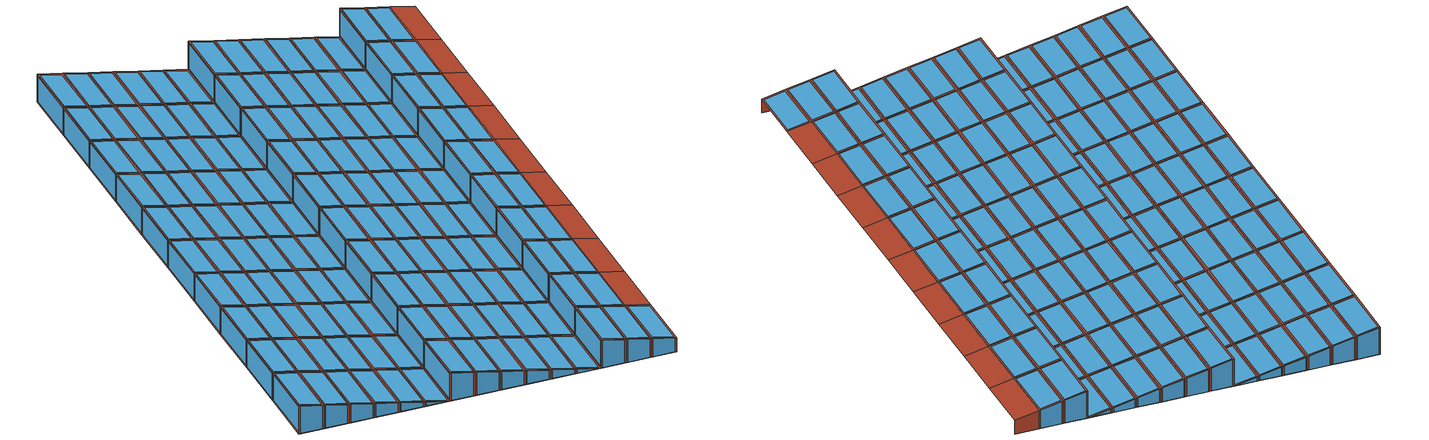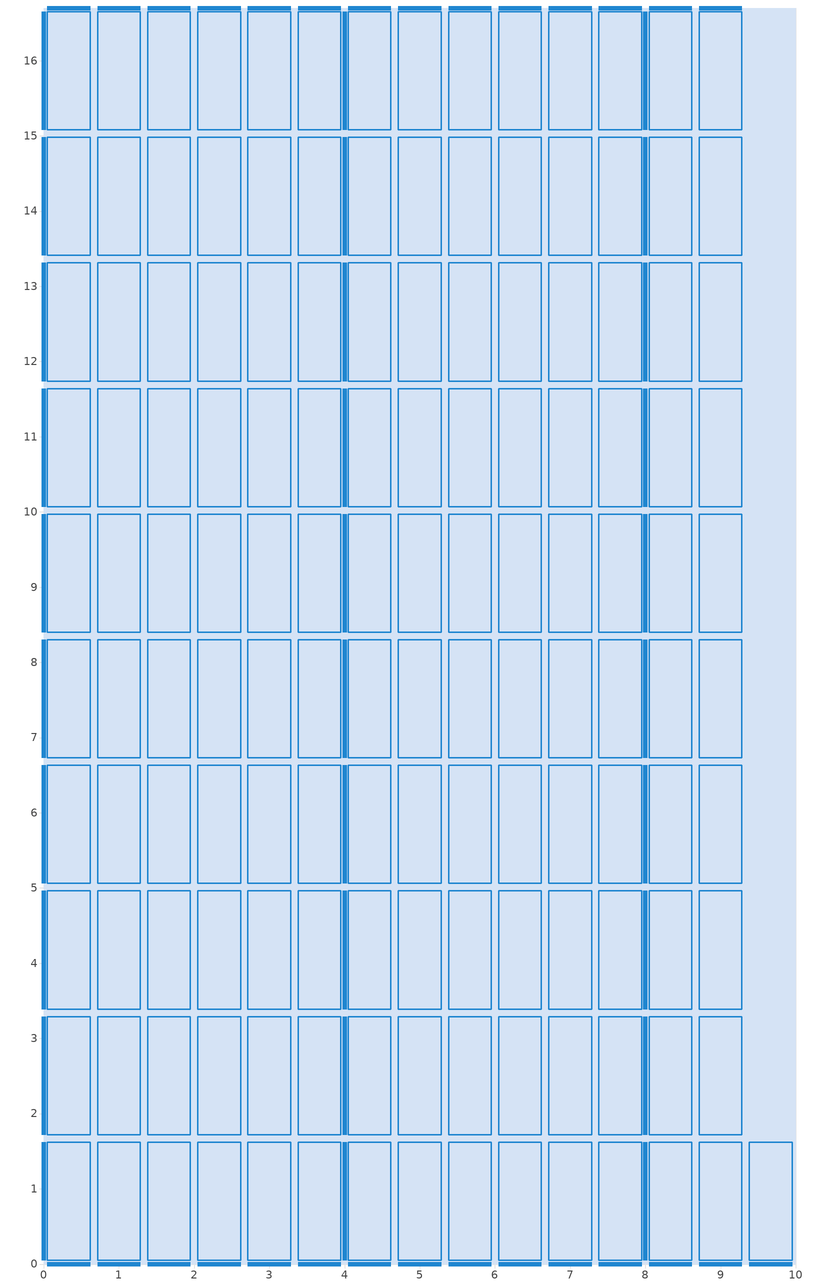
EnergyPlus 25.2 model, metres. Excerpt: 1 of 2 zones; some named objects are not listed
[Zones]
Greenhouse Zone Roof
 window (Window Construction Roof): 0,1.62 0,0.05 / 0,3.29 0,1.72 / 0,4.96 0,3.39 / 0,6.63 0,5.06 / 0,8.3 0,6.73 / 0,9.97 0,8.4 / 0,11.64 0,10.07 / 0,13.31 0,11.74 / 0,14.98 0,13.41 / 0,16.65 0,15.08 / 4,1.62 4,0.05 / 4,3.29 4,1.72 / 4,4.96 4,3.39 / 4,6.63 4,5.06 / 4,8.3 4,6.73 / 4,9.97 4,8.4 / 4,11.64 4,10.07 / 4,13.31 4,11.74 / 4,14.98 4,13.41 / 4,16.65 4,15.08 / 8,1.62 8,0.05 / 8,3.29 8,1.72 / 8,4.96 8,3.39 / 8,6.63 8,5.06 / 8,8.3 8,6.73 / 8,9.97 8,8.4 / 8,11.64 8,10.07 / 8,13.31 8,11.74 / 8,14.98 8,13.41 / 8,16.65 8,15.08 z6.55:7.26; 0.05,0,6.51 0.62,0,6.51 0.62,0,7.18 0.05,0,7.29; 0.05,16.7,7.29 0.62,16.7,7.18 0.62,16.7,6.51 0.05,16.7,6.51; 0.72,0,6.51 1.28,0,6.51 1.28,0,7.04 0.72,0,7.16; 0.72,16.7,7.16 1.28,16.7,7.04 1.28,16.7,6.51 0.72,16.7,6.51; 1.38,0,6.51 1.95,0,6.51 1.95,0,6.91 1.38,0,7.02; 1.38,16.7,7.02 1.95,16.7,6.91 1.95,16.7,6.51 1.38,16.7,6.51; 2.05,0,6.51 2.62,0,6.51 2.62,0,6.77 2.05,0,6.89; 2.05,16.7,6.89 2.62,16.7,6.77 2.62,16.7,6.51 2.05,16.7,6.51; 2.72,0,6.51 3.28,0,6.51 3.28,0,6.64 2.72,0,6.75; 2.72,16.7,6.75 3.28,16.7,6.64 3.28,16.7,6.51 2.72,16.7,6.51; 3.38,0,6.51 3.95,0,6.51 3.95,0,6.5 3.38,0,6.62; 3.38,16.7,6.62 3.95,16.7,6.5 3.95,16.7,6.51 3.38,16.7,6.51; 4.05,0,6.51 4.62,0,6.51 4.62,0,7.18 4.05,0,7.29; 4.05,16.7,7.29 4.62,16.7,7.18 4.62,16.7,6.51 4.05,16.7,6.51; 4.72,0,6.51 5.28,0,6.51 5.28,0,7.04 4.72,0,7.16; 4.72,16.7,7.16 5.28,16.7,7.04 5.28,16.7,6.51 4.72,16.7,6.51; 5.38,0,6.51 5.95,0,6.51 5.95,0,6.91 5.38,0,7.02; 5.38,16.7,7.02 5.95,16.7,6.91 5.95,16.7,6.51 5.38,16.7,6.51; 6.05,0,6.51 6.62,0,6.51 6.62,0,6.77 6.05,0,6.89; 6.05,16.7,6.89 6.62,16.7,6.77 6.62,16.7,6.51 6.05,16.7,6.51; 6.72,0,6.51 7.28,0,6.51 7.28,0,6.64 6.72,0,6.75; 6.72,16.7,6.75 7.28,16.7,6.64 7.28,16.7,6.51 6.72,16.7,6.51; 7.38,0,6.51 7.95,0,6.51 7.95,0,6.5 7.38,0,6.62; 7.38,16.7,6.62 7.95,16.7,6.5 7.95,16.7,6.51 7.38,16.7,6.51; 8.05,0,6.51 8.62,0,6.51 8.62,0,7.18 8.05,0,7.29; 8.05,16.7,7.29 8.62,16.7,7.18 8.62,16.7,6.51 8.05,16.7,6.51; 8.72,0,6.51 9.28,0,6.51 9.28,0,7.04 8.72,0,7.16; 8.72,16.7,7.16 9.28,16.7,7.04 9.28,16.7,6.51 8.72,16.7,6.51; 9.38,0,6.51 9.95,0,6.51 9.95,0,6.91 9.38,0,7.02
 roof outside (Wall Construction): 0,16.7 0,15.03 / 0,15.03 0,13.36 / 0,13.36 0,11.69 / 0,11.69 0,10.02 / 0,10.02 0,8.35 / 0,8.35 0,6.68 / 0,6.68 0,5.01 / 0,5.01 0,3.34 / 0,3.34 0,1.67 / 0,1.67 0,0 / 4,16.7 4,15.03 / 4,15.03 4,13.36 / 4,13.36 4,11.69 / 4,11.69 4,10.02 / 4,10.02 4,8.35 / 4,8.35 4,6.68 / 4,6.68 4,5.01 / 4,5.01 4,3.34 / 4,3.34 4,1.67 / 4,1.67 4,0 / 8,16.7 8,15.03 / 8,15.03 8,13.36 / 8,13.36 8,11.69 / 8,11.69 8,10.02 / 8,10.02 8,8.35 / 8,8.35 8,6.68 / 8,6.68 8,5.01 / 8,5.01 8,3.34 / 8,3.34 8,1.67 / 8,1.67 8,0 z6.5:7.31; 0,0,6.5 0.67,0,6.5 0.67,0,7.17 0,0,7.31; 0,0,7.31 0.67,0,7.17 0.67,1.67,7.17 0,1.67,7.31; 0,1.67,7.31 0.67,1.67,7.17 0.67,3.34,7.17 0,3.34,7.31; 0,3.34,7.31 0.67,3.34,7.17 0.67,5.01,7.17 0,5.01,7.31; 0,5.01,7.31 0.67,5.01,7.17 0.67,6.68,7.17 0,6.68,7.31; 0,6.68,7.31 0.67,6.68,7.17 0.67,8.35,7.17 0,8.35,7.31; 0,8.35,7.31 0.67,8.35,7.17 0.67,10.02,7.17 0,10.02,7.31; 0,10.02,7.31 0.67,10.02,7.17 0.67,11.69,7.17 0,11.69,7.31; 0,11.69,7.31 0.67,11.69,7.17 0.67,13.36,7.17 0,13.36,7.31; 0,13.36,7.31 0.67,13.36,7.17 0.67,15.03,7.17 0,15.03,7.31; 0,15.03,7.31 0.67,15.03,7.17 0.67,16.7,7.17 0,16.7,7.31; 0,16.7,7.31 0.67,16.7,7.17 0.67,16.7,6.5 0,16.7,6.5; 0.67,0,6.5 1.33,0,6.5 1.33,0,7.04 0.67,0,7.17; 0.67,0,7.17 1.33,0,7.04 1.33,1.67,7.04 0.67,1.67,7.17; 0.67,1.67,7.17 1.33,1.67,7.04 1.33,3.34,7.04 0.67,3.34,7.17; 0.67,3.34,7.17 1.33,3.34,7.04 1.33,5.01,7.04 0.67,5.01,7.17; 0.67,5.01,7.17 1.33,5.01,7.04 1.33,6.68,7.04 0.67,6.68,7.17; 0.67,6.68,7.17 1.33,6.68,7.04 1.33,8.35,7.04 0.67,8.35,7.17; 0.67,8.35,7.17 1.33,8.35,7.04 1.33,10.02,7.04 0.67,10.02,7.17; 0.67,10.02,7.17 1.33,10.02,7.04 1.33,11.69,7.04 0.67,11.69,7.17; 0.67,11.69,7.17 1.33,11.69,7.04 1.33,13.36,7.04 0.67,13.36,7.17; 0.67,13.36,7.17 1.33,13.36,7.04 1.33,15.03,7.04 0.67,15.03,7.17; 0.67,15.03,7.17 1.33,15.03,7.04 1.33,16.7,7.04 0.67,16.7,7.17; 0.67,16.7,7.17 1.33,16.7,7.04 1.33,16.7,6.5 0.67,16.7,6.5; 1.33,0,6.5 2,0,6.5 2,0,6.9 1.33,0,7.04; 1.33,0,7.04 2,0,6.9 2,1.67,6.9 1.33,1.67,7.04; 1.33,1.67,7.04 2,1.67,6.9 2,3.34,6.9 1.33,3.34,7.04; 1.33,3.34,7.04 2,3.34,6.9 2,5.01,6.9 1.33,5.01,7.04; 1.33,5.01,7.04 2,5.01,6.9 2,6.68,6.9 1.33,6.68,7.04; 1.33,6.68,7.04 2,6.68,6.9 2,8.35,6.9 1.33,8.35,7.04; 1.33,8.35,7.04 2,8.35,6.9 2,10.02,6.9 1.33,10.02,7.04; 1.33,10.02,7.04 2,10.02,6.9 2,11.69,6.9 1.33,11.69,7.04; 1.33,11.69,7.04 2,11.69,6.9 2,13.36,6.9 1.33,13.36,7.04; 1.33,13.36,7.04 2,13.36,6.9 2,15.03,6.9 1.33,15.03,7.04; 1.33,15.03,7.04 2,15.03,6.9 2,16.7,6.9 1.33,16.7,7.04; 1.33,16.7,7.04 2,16.7,6.9 2,16.7,6.5 1.33,16.7,6.5; 2,0,6.5 2.67,0,6.5 2.67,0,6.77 2,0,6.9; 2,0,6.9 2.67,0,6.77 2.67,1.67,6.77 2,1.67,6.9; 2,1.67,6.9 2.67,1.67,6.77 2.67,3.34,6.77 2,3.34,6.9; 2,3.34,6.9 2.67,3.34,6.77 2.67,5.01,6.77 2,5.01,6.9; 2,5.01,6.9 2.67,5.01,6.77 2.67,6.68,6.77 2,6.68,6.9; 2,6.68,6.9 2.67,6.68,6.77 2.67,8.35,6.77 2,8.35,6.9; 2,8.35,6.9 2.67,8.35,6.77 2.67,10.02,6.77 2,10.02,6.9; 2,10.02,6.9 2.67,10.02,6.77 2.67,11.69,6.77 2,11.69,6.9; 2,11.69,6.9 2.67,11.69,6.77 2.67,13.36,6.77 2,13.36,6.9; 2,13.36,6.9 2.67,13.36,6.77 2.67,15.03,6.77 2,15.03,6.9; 2,15.03,6.9 2.67,15.03,6.77 2.67,16.7,6.77 2,16.7,6.9; 2,16.7,6.9 2.67,16.7,6.77 2.67,16.7,6.5 2,16.7,6.5; 2.67,0,6.5 3.33,0,6.5 3.33,0,6.63 2.67,0,6.77; 2.67,0,6.77 3.33,0,6.63 3.33,1.67,6.63 2.67,1.67,6.77; 2.67,1.67,6.77 3.33,1.67,6.63 3.33,3.34,6.63 2.67,3.34,6.77; 2.67,3.34,6.77 3.33,3.34,6.63 3.33,5.01,6.63 2.67,5.01,6.77; 2.67,5.01,6.77 3.33,5.01,6.63 3.33,6.68,6.63 2.67,6.68,6.77; 2.67,6.68,6.77 3.33,6.68,6.63 3.33,8.35,6.63 2.67,8.35,6.77; 2.67,8.35,6.77 3.33,8.35,6.63 3.33,10.02,6.63 2.67,10.02,6.77; 2.67,10.02,6.77 3.33,10.02,6.63 3.33,11.69,6.63 2.67,11.69,6.77; 2.67,11.69,6.77 3.33,11.69,6.63 3.33,13.36,6.63 2.67,13.36,6.77; 2.67,13.36,6.77 3.33,13.36,6.63 3.33,15.03,6.63 2.67,15.03,6.77; 2.67,15.03,6.77 3.33,15.03,6.63 3.33,16.7,6.63 2.67,16.7,6.77; 2.67,16.7,6.77 3.33,16.7,6.63 3.33,16.7,6.5 2.67,16.7,6.5; 3.33,0,6.5 4,0,6.5 3.33,0,6.63; 3.33,0,6.63 4,0,6.5 4,1.67,6.5 3.33,1.67,6.63; 3.33,1.67,6.63 4,1.67,6.5 4,3.34,6.5 3.33,3.34,6.63; 3.33,3.34,6.63 4,3.34,6.5 4,5.01,6.5 3.33,5.01,6.63; 3.33,5.01,6.63 4,5.01,6.5 4,6.68,6.5 3.33,6.68,6.63; 3.33,6.68,6.63 4,6.68,6.5 4,8.35,6.5 3.33,8.35,6.63; 3.33,8.35,6.63 4,8.35,6.5 4,10.02,6.5 3.33,10.02,6.63; 3.33,10.02,6.63 4,10.02,6.5 4,11.69,6.5 3.33,11.69,6.63; 3.33,11.69,6.63 4,11.69,6.5 4,13.36,6.5 3.33,13.36,6.63; 3.33,13.36,6.63 4,13.36,6.5 4,15.03,6.5 3.33,15.03,6.63; 3.33,15.03,6.63 4,15.03,6.5 4,16.7,6.5 3.33,16.7,6.63; 3.33,16.7,6.63 4,16.7,6.5 3.33,16.7,6.5; 4,0,6.5 4.67,0,6.5 4.67,0,7.17 4,0,7.31; 4,0,7.31 4.67,0,7.17 4.67,1.67,7.17 4,1.67,7.31; 4,1.67,7.31 4.67,1.67,7.17 4.67,3.34,7.17 4,3.34,7.31; 4,3.34,7.31 4.67,3.34,7.17 4.67,5.01,7.17 4,5.01,7.31; 4,5.01,7.31 4.67,5.01,7.17 4.67,6.68,7.17 4,6.68,7.31; 4,6.68,7.31 4.67,6.68,7.17 4.67,8.35,7.17 4,8.35,7.31; 4,8.35,7.31 4.67,8.35,7.17 4.67,10.02,7.17 4,10.02,7.31; 4,10.02,7.31 4.67,10.02,7.17 4.67,11.69,7.17 4,11.69,7.31; 4,11.69,7.31 4.67,11.69,7.17 4.67,13.36,7.17 4,13.36,7.31; 4,13.36,7.31 4.67,13.36,7.17 4.67,15.03,7.17 4,15.03,7.31; 4,15.03,7.31 4.67,15.03,7.17 4.67,16.7,7.17 4,16.7,7.31; 4,16.7,7.31 4.67,16.7,7.17 4.67,16.7,6.5 4,16.7,6.5; 4.67,0,6.5 5.33,0,6.5 5.33,0,7.04 4.67,0,7.17; 4.67,0,7.17 5.33,0,7.04 5.33,1.67,7.04 4.67,1.67,7.17; 4.67,1.67,7.17 5.33,1.67,7.04 5.33,3.34,7.04 4.67,3.34,7.17; 4.67,3.34,7.17 5.33,3.34,7.04 5.33,5.01,7.04 4.67,5.01,7.17; 4.67,5.01,7.17 5.33,5.01,7.04 5.33,6.68,7.04 4.67,6.68,7.17; 4.67,6.68,7.17 5.33,6.68,7.04 5.33,8.35,7.04 4.67,8.35,7.17; 4.67,8.35,7.17 5.33,8.35,7.04 5.33,10.02,7.04 4.67,10.02,7.17; 4.67,10.02,7.17 5.33,10.02,7.04 5.33,11.69,7.04 4.67,11.69,7.17; 4.67,11.69,7.17 5.33,11.69,7.04 5.33,13.36,7.04 4.67,13.36,7.17; 4.67,13.36,7.17 5.33,13.36,7.04 5.33,15.03,7.04 4.67,15.03,7.17; 4.67,15.03,7.17 5.33,15.03,7.04 5.33,16.7,7.04 4.67,16.7,7.17; 4.67,16.7,7.17 5.33,16.7,7.04 5.33,16.7,6.5 4.67,16.7,6.5; 5.33,0,6.5 6,0,6.5 6,0,6.9 5.33,0,7.04; 5.33,0,7.04 6,0,6.9 6,1.67,6.9 5.33,1.67,7.04; 5.33,1.67,7.04 6,1.67,6.9 6,3.34,6.9 5.33,3.34,7.04; 5.33,3.34,7.04 6,3.34,6.9 6,5.01,6.9 5.33,5.01,7.04; 5.33,5.01,7.04 6,5.01,6.9 6,6.68,6.9 5.33,6.68,7.04; 5.33,6.68,7.04 6,6.68,6.9 6,8.35,6.9 5.33,8.35,7.04; 5.33,8.35,7.04 6,8.35,6.9 6,10.02,6.9 5.33,10.02,7.04; 5.33,10.02,7.04 6,10.02,6.9 6,11.69,6.9 5.33,11.69,7.04; 5.33,11.69,7.04 6,11.69,6.9 6,13.36,6.9 5.33,13.36,7.04; 5.33,13.36,7.04 6,13.36,6.9 6,15.03,6.9 5.33,15.03,7.04; 5.33,15.03,7.04 6,15.03,6.9 6,16.7,6.9 5.33,16.7,7.04; 5.33,16.7,7.04 6,16.7,6.9 6,16.7,6.5 5.33,16.7,6.5; 6,0,6.5 6.67,0,6.5 6.67,0,6.77 6,0,6.9; 6,0,6.9 6.67,0,6.77 6.67,1.67,6.77 6,1.67,6.9; 6,1.67,6.9 6.67,1.67,6.77 6.67,3.34,6.77 6,3.34,6.9; 6,3.34,6.9 6.67,3.34,6.77 6.67,5.01,6.77 6,5.01,6.9; 6,5.01,6.9 6.67,5.01,6.77 6.67,6.68,6.77 6,6.68,6.9; 6,6.68,6.9 6.67,6.68,6.77 6.67,8.35,6.77 6,8.35,6.9; 6,8.35,6.9 6.67,8.35,6.77 6.67,10.02,6.77 6,10.02,6.9; 6,10.02,6.9 6.67,10.02,6.77 6.67,11.69,6.77 6,11.69,6.9; 6,11.69,6.9 6.67,11.69,6.77 6.67,13.36,6.77 6,13.36,6.9; 6,13.36,6.9 6.67,13.36,6.77 6.67,15.03,6.77 6,15.03,6.9; 6,15.03,6.9 6.67,15.03,6.77 6.67,16.7,6.77 6,16.7,6.9; 6,16.7,6.9 6.67,16.7,6.77 6.67,16.7,6.5 6,16.7,6.5; 6.67,0,6.5 7.33,0,6.5 7.33,0,6.63 6.67,0,6.77; 6.67,0,6.77 7.33,0,6.63 7.33,1.67,6.63 6.67,1.67,6.77; 6.67,1.67,6.77 7.33,1.67,6.63 7.33,3.34,6.63 6.67,3.34,6.77; 6.67,3.34,6.77 7.33,3.34,6.63 7.33,5.01,6.63 6.67,5.01,6.77; 6.67,5.01,6.77 7.33,5.01,6.63 7.33,6.68,6.63 6.67,6.68,6.77; 6.67,6.68,6.77 7.33,6.68,6.63 7.33,8.35,6.63 6.67,8.35,6.77; 6.67,8.35,6.77 7.33,8.35,6.63 7.33,10.02,6.63 6.67,10.02,6.77; 6.67,10.02,6.77 7.33,10.02,6.63 7.33,11.69,6.63 6.67,11.69,6.77; 6.67,11.69,6.77 7.33,11.69,6.63 7.33,13.36,6.63 6.67,13.36,6.77; 6.67,13.36,6.77 7.33,13.36,6.63 7.33,15.03,6.63 6.67,15.03,6.77; 6.67,15.03,6.77 7.33,15.03,6.63 7.33,16.7,6.63 6.67,16.7,6.77; 6.67,16.7,6.77 7.33,16.7,6.63 7.33,16.7,6.5 6.67,16.7,6.5; 7.33,0,6.5 8,0,6.5 7.33,0,6.63; 7.33,0,6.63 8,0,6.5 8,1.67,6.5 7.33,1.67,6.63; 7.33,1.67,6.63 8,1.67,6.5 8,3.34,6.5 7.33,3.34,6.63; 7.33,3.34,6.63 8,3.34,6.5 8,5.01,6.5 7.33,5.01,6.63; 7.33,5.01,6.63 8,5.01,6.5 8,6.68,6.5 7.33,6.68,6.63; 7.33,6.68,6.63 8,6.68,6.5 8,8.35,6.5 7.33,8.35,6.63; 7.33,8.35,6.63 8,8.35,6.5 8,10.02,6.5 7.33,10.02,6.63; 7.33,10.02,6.63 8,10.02,6.5 8,11.69,6.5 7.33,11.69,6.63; 7.33,11.69,6.63 8,11.69,6.5 8,13.36,6.5 7.33,13.36,6.63; 7.33,13.36,6.63 8,13.36,6.5 8,15.03,6.5 7.33,15.03,6.63; 7.33,15.03,6.63 8,15.03,6.5 8,16.7,6.5 7.33,16.7,6.63; 7.33,16.7,6.63 8,16.7,6.5 7.33,16.7,6.5; 8,0,6.5 8.67,0,6.5 8.67,0,7.17 8,0,7.31; 8,0,7.31 8.67,0,7.17 8.67,1.67,7.17 8,1.67,7.31; 8,1.67,7.31 8.67,1.67,7.17 8.67,3.34,7.17 8,3.34,7.31; 8,3.34,7.31 8.67,3.34,7.17 8.67,5.01,7.17 8,5.01,7.31; 8,5.01,7.31 8.67,5.01,7.17 8.67,6.68,7.17 8,6.68,7.31; 8,6.68,7.31 8.67,6.68,7.17 8.67,8.35,7.17 8,8.35,7.31; 8,8.35,7.31 8.67,8.35,7.17 8.67,10.02,7.17 8,10.02,7.31; 8,10.02,7.31 8.67,10.02,7.17 8.67,11.69,7.17 8,11.69,7.31; 8,11.69,7.31 8.67,11.69,7.17 8.67,13.36,7.17 8,13.36,7.31; 8,13.36,7.31 8.67,13.36,7.17 8.67,15.03,7.17 8,15.03,7.31; 8,15.03,7.31 8.67,15.03,7.17 8.67,16.7,7.17 8,16.7,7.31; 8,16.7,7.31 8.67,16.7,7.17 8.67,16.7,6.5 8,16.7,6.5; 8.67,0,6.5 9.33,0,6.5 9.33,0,7.04 8.67,0,7.17; 8.67,0,7.17 9.33,0,7.04 9.33,1.67,7.04 8.67,1.67,7.17; 8.67,1.67,7.17 9.33,1.67,7.04 9.33,3.34,7.04 8.67,3.34,7.17; 8.67,3.34,7.17 9.33,3.34,7.04 9.33,5.01,7.04 8.67,5.01,7.17; 8.67,5.01,7.17 9.33,5.01,7.04 9.33,6.68,7.04 8.67,6.68,7.17; 8.67,6.68,7.17 9.33,6.68,7.04 9.33,8.35,7.04 8.67,8.35,7.17; 8.67,8.35,7.17 9.33,8.35,7.04 9.33,10.02,7.04 8.67,10.02,7.17; 8.67,10.02,7.17 9.33,10.02,7.04 9.33,11.69,7.04 8.67,11.69,7.17; 8.67,11.69,7.17 9.33,11.69,7.04 9.33,13.36,7.04 8.67,13.36,7.17; 8.67,13.36,7.17 9.33,13.36,7.04 9.33,15.03,7.04 8.67,15.03,7.17; 8.67,15.03,7.17 9.33,15.03,7.04 9.33,16.7,7.04 8.67,16.7,7.17; 8.67,16.7,7.17 9.33,16.7,7.04 9.33,16.7,6.5 8.67,16.7,6.5; 9.33,0,6.5 10,0,6.5 10,0,6.9 9.33,0,7.04; 9.33,0,7.04 10,0,6.9 10,1.67,6.9 9.33,1.67,7.04; 9.33,1.67,7.04 10,1.67,6.9 10,3.34,6.9 9.33,3.34,7.04; 9.33,3.34,7.04 10,3.34,6.9 10,5.01,6.9 9.33,5.01,7.04; 9.33,5.01,7.04 10,5.01,6.9 10,6.68,6.9 9.33,6.68,7.04; 9.33,6.68,7.04 10,6.68,6.9 10,8.35,6.9 9.33,8.35,7.04; 9.33,8.35,7.04 10,8.35,6.9 10,10.02,6.9 9.33,10.02,7.04; 9.33,10.02,7.04 10,10.02,6.9 10,11.69,6.9 9.33,11.69,7.04; 9.33,11.69,7.04 10,11.69,6.9 10,13.36,6.9 9.33,13.36,7.04; 9.33,13.36,7.04 10,13.36,6.9 10,15.03,6.9 9.33,15.03,7.04; 9.33,15.03,7.04 10,15.03,6.9 10,16.7,6.9 9.33,16.7,7.04; 9.33,16.7,7.04 10,16.7,6.9 10,16.7,6.5 9.33,16.7,6.5
 skylight (Window Construction Roof Left): 0.05,0.05,7.3 0.62,0.05,7.18 0.62,1.62,7.18 0.05,1.62,7.3; 0.05,1.72,7.3 0.62,1.72,7.18 0.62,3.29,7.18 0.05,3.29,7.3; 0.05,3.39,7.3 0.62,3.39,7.18 0.62,4.96,7.18 0.05,4.96,7.3; 0.05,5.06,7.3 0.62,5.06,7.18 0.62,6.63,7.18 0.05,6.63,7.3; 0.05,6.73,7.3 0.62,6.73,7.18 0.62,8.3,7.18 0.05,8.3,7.3; 0.05,8.4,7.3 0.62,8.4,7.18 0.62,9.97,7.18 0.05,9.97,7.3; 0.05,10.07,7.3 0.62,10.07,7.18 0.62,11.64,7.18 0.05,11.64,7.3; 0.05,11.74,7.3 0.62,11.74,7.18 0.62,13.31,7.18 0.05,13.31,7.3; 0.05,13.41,7.3 0.62,13.41,7.18 0.62,14.98,7.18 0.05,14.98,7.3; 0.05,15.08,7.3 0.62,15.08,7.18 0.62,16.65,7.18 0.05,16.65,7.3; 0.72,0.05,7.16 1.28,0.05,7.05 1.28,1.62,7.05 0.72,1.62,7.16; 0.72,1.72,7.16 1.28,1.72,7.05 1.28,3.29,7.05 0.72,3.29,7.16; 0.72,3.39,7.16 1.28,3.39,7.05 1.28,4.96,7.05 0.72,4.96,7.16; 0.72,5.06,7.16 1.28,5.06,7.05 1.28,6.63,7.05 0.72,6.63,7.16; 0.72,6.73,7.16 1.28,6.73,7.05 1.28,8.3,7.05 0.72,8.3,7.16; 0.72,8.4,7.16 1.28,8.4,7.05 1.28,9.97,7.05 0.72,9.97,7.16; 0.72,10.07,7.16 1.28,10.07,7.05 1.28,11.64,7.05 0.72,11.64,7.16; 0.72,11.74,7.16 1.28,11.74,7.05 1.28,13.31,7.05 0.72,13.31,7.16; 0.72,13.41,7.16 1.28,13.41,7.05 1.28,14.98,7.05 0.72,14.98,7.16; 0.72,15.08,7.16 1.28,15.08,7.05 1.28,16.65,7.05 0.72,16.65,7.16; 1.38,0.05,7.03 1.95,0.05,6.91 1.95,1.62,6.91 1.38,1.62,7.03; 1.38,1.72,7.03 1.95,1.72,6.91 1.95,3.29,6.91 1.38,3.29,7.03; 1.38,3.39,7.03 1.95,3.39,6.91 1.95,4.96,6.91 1.38,4.96,7.03; 1.38,5.06,7.03 1.95,5.06,6.91 1.95,6.63,6.91 1.38,6.63,7.03; 1.38,6.73,7.03 1.95,6.73,6.91 1.95,8.3,6.91 1.38,8.3,7.03; 1.38,8.4,7.03 1.95,8.4,6.91 1.95,9.97,6.91 1.38,9.97,7.03; 1.38,10.07,7.03 1.95,10.07,6.91 1.95,11.64,6.91 1.38,11.64,7.03; 1.38,11.74,7.03 1.95,11.74,6.91 1.95,13.31,6.91 1.38,13.31,7.03; 1.38,13.41,7.03 1.95,13.41,6.91 1.95,14.98,6.91 1.38,14.98,7.03; 1.38,15.08,7.03 1.95,15.08,6.91 1.95,16.65,6.91 1.38,16.65,7.03; 4.05,0.05,7.3 4.62,0.05,7.18 4.62,1.62,7.18 4.05,1.62,7.3; 4.05,1.72,7.3 4.62,1.72,7.18 4.62,3.29,7.18 4.05,3.29,7.3; 4.05,3.39,7.3 4.62,3.39,7.18 4.62,4.96,7.18 4.05,4.96,7.3; 4.05,5.06,7.3 4.62,5.06,7.18 4.62,6.63,7.18 4.05,6.63,7.3; 4.05,6.73,7.3 4.62,6.73,7.18 4.62,8.3,7.18 4.05,8.3,7.3; 4.05,8.4,7.3 4.62,8.4,7.18 4.62,9.97,7.18 4.05,9.97,7.3; 4.05,10.07,7.3 4.62,10.07,7.18 4.62,11.64,7.18 4.05,11.64,7.3; 4.05,11.74,7.3 4.62,11.74,7.18 4.62,13.31,7.18 4.05,13.31,7.3; 4.05,13.41,7.3 4.62,13.41,7.18 4.62,14.98,7.18 4.05,14.98,7.3; 4.05,15.08,7.3 4.62,15.08,7.18 4.62,16.65,7.18 4.05,16.65,7.3; 4.72,0.05,7.16 5.28,0.05,7.05 5.28,1.62,7.05 4.72,1.62,7.16; 4.72,1.72,7.16 5.28,1.72,7.05 5.28,3.29,7.05 4.72,3.29,7.16; 4.72,3.39,7.16 5.28,3.39,7.05 5.28,4.96,7.05 4.72,4.96,7.16; 4.72,5.06,7.16 5.28,5.06,7.05 5.28,6.63,7.05 4.72,6.63,7.16; 4.72,6.73,7.16 5.28,6.73,7.05 5.28,8.3,7.05 4.72,8.3,7.16; 4.72,8.4,7.16 5.28,8.4,7.05 5.28,9.97,7.05 4.72,9.97,7.16; 4.72,10.07,7.16 5.28,10.07,7.05 5.28,11.64,7.05 4.72,11.64,7.16; 4.72,11.74,7.16 5.28,11.74,7.05 5.28,13.31,7.05 4.72,13.31,7.16; 4.72,13.41,7.16 5.28,13.41,7.05 5.28,14.98,7.05 4.72,14.98,7.16; 4.72,15.08,7.16 5.28,15.08,7.05 5.28,16.65,7.05 4.72,16.65,7.16; 5.38,0.05,7.03 5.95,0.05,6.91 5.95,1.62,6.91 5.38,1.62,7.03; 5.38,1.72,7.03 5.95,1.72,6.91 5.95,3.29,6.91 5.38,3.29,7.03; 5.38,3.39,7.03 5.95,3.39,6.91 5.95,4.96,6.91 5.38,4.96,7.03; 5.38,5.06,7.03 5.95,5.06,6.91 5.95,6.63,6.91 5.38,6.63,7.03; 5.38,6.73,7.03 5.95,6.73,6.91 5.95,8.3,6.91 5.38,8.3,7.03; 5.38,8.4,7.03 5.95,8.4,6.91 5.95,9.97,6.91 5.38,9.97,7.03; 5.38,10.07,7.03 5.95,10.07,6.91 5.95,11.64,6.91 5.38,11.64,7.03; 5.38,11.74,7.03 5.95,11.74,6.91 5.95,13.31,6.91 5.38,13.31,7.03; 5.38,13.41,7.03 5.95,13.41,6.91 5.95,14.98,6.91 5.38,14.98,7.03; 5.38,15.08,7.03 5.95,15.08,6.91 5.95,16.65,6.91 5.38,16.65,7.03; 8.05,0.05,7.3 8.62,0.05,7.18 8.62,1.62,7.18 8.05,1.62,7.3; 8.05,1.72,7.3 8.62,1.72,7.18 8.62,3.29,7.18 8.05,3.29,7.3; 8.05,3.39,7.3 8.62,3.39,7.18 8.62,4.96,7.18 8.05,4.96,7.3; 8.05,5.06,7.3 8.62,5.06,7.18 8.62,6.63,7.18 8.05,6.63,7.3; 8.05,6.73,7.3 8.62,6.73,7.18 8.62,8.3,7.18 8.05,8.3,7.3; 8.05,8.4,7.3 8.62,8.4,7.18 8.62,9.97,7.18 8.05,9.97,7.3; 8.05,10.07,7.3 8.62,10.07,7.18 8.62,11.64,7.18 8.05,11.64,7.3; 8.05,11.74,7.3 8.62,11.74,7.18 8.62,13.31,7.18 8.05,13.31,7.3; 8.05,13.41,7.3 8.62,13.41,7.18 8.62,14.98,7.18 8.05,14.98,7.3; 8.05,15.08,7.3 8.62,15.08,7.18 8.62,16.65,7.18 8.05,16.65,7.3; 8.72,0.05,7.16 9.28,0.05,7.05 9.28,1.62,7.05 8.72,1.62,7.16; 8.72,1.72,7.16 9.28,1.72,7.05 9.28,3.29,7.05 8.72,3.29,7.16; 8.72,3.39,7.16 9.28,3.39,7.05 9.28,4.96,7.05 8.72,4.96,7.16; 8.72,5.06,7.16 9.28,5.06,7.05 9.28,6.63,7.05 8.72,6.63,7.16; 8.72,6.73,7.16 9.28,6.73,7.05 9.28,8.3,7.05 8.72,8.3,7.16; 8.72,8.4,7.16 9.28,8.4,7.05 9.28,9.97,7.05 8.72,9.97,7.16; 8.72,10.07,7.16 9.28,10.07,7.05 9.28,11.64,7.05 8.72,11.64,7.16; 8.72,11.74,7.16 9.28,11.74,7.05 9.28,13.31,7.05 8.72,13.31,7.16; 8.72,13.41,7.16 9.28,13.41,7.05 9.28,14.98,7.05 8.72,14.98,7.16; 8.72,15.08,7.16 9.28,15.08,7.05 9.28,16.65,7.05 8.72,16.65,7.16; 9.38,0.05,7.03 9.95,0.05,6.91 9.95,1.62,6.91 9.38,1.62,7.03
 skylight (Window Construction Roof Right): 2.05,0.05,6.89 2.62,0.05,6.78 2.62,1.62,6.78 2.05,1.62,6.89; 2.05,1.72,6.89 2.62,1.72,6.78 2.62,3.29,6.78 2.05,3.29,6.89; 2.05,3.39,6.89 2.62,3.39,6.78 2.62,4.96,6.78 2.05,4.96,6.89; 2.05,5.06,6.89 2.62,5.06,6.78 2.62,6.63,6.78 2.05,6.63,6.89; 2.05,6.73,6.89 2.62,6.73,6.78 2.62,8.3,6.78 2.05,8.3,6.89; 2.05,8.4,6.89 2.62,8.4,6.78 2.62,9.97,6.78 2.05,9.97,6.89; 2.05,10.07,6.89 2.62,10.07,6.78 2.62,11.64,6.78 2.05,11.64,6.89; 2.05,11.74,6.89 2.62,11.74,6.78 2.62,13.31,6.78 2.05,13.31,6.89; 2.05,13.41,6.89 2.62,13.41,6.78 2.62,14.98,6.78 2.05,14.98,6.89; 2.05,15.08,6.89 2.62,15.08,6.78 2.62,16.65,6.78 2.05,16.65,6.89; 2.72,0.05,6.76 3.28,0.05,6.64 3.28,1.62,6.64 2.72,1.62,6.76; 2.72,1.72,6.76 3.28,1.72,6.64 3.28,3.29,6.64 2.72,3.29,6.76; 2.72,3.39,6.76 3.28,3.39,6.64 3.28,4.96,6.64 2.72,4.96,6.76; 2.72,5.06,6.76 3.28,5.06,6.64 3.28,6.63,6.64 2.72,6.63,6.76; 2.72,6.73,6.76 3.28,6.73,6.64 3.28,8.3,6.64 2.72,8.3,6.76; 2.72,8.4,6.76 3.28,8.4,6.64 3.28,9.97,6.64 2.72,9.97,6.76; 2.72,10.07,6.76 3.28,10.07,6.64 3.28,11.64,6.64 2.72,11.64,6.76; 2.72,11.74,6.76 3.28,11.74,6.64 3.28,13.31,6.64 2.72,13.31,6.76; 2.72,13.41,6.76 3.28,13.41,6.64 3.28,14.98,6.64 2.72,14.98,6.76; 2.72,15.08,6.76 3.28,15.08,6.64 3.28,16.65,6.64 2.72,16.65,6.76; 3.38,0.05,6.62 3.95,0.05,6.51 3.95,1.62,6.51 3.38,1.62,6.62; 3.38,1.72,6.62 3.95,1.72,6.51 3.95,3.29,6.51 3.38,3.29,6.62; 3.38,3.39,6.62 3.95,3.39,6.51 3.95,4.96,6.51 3.38,4.96,6.62; 3.38,5.06,6.62 3.95,5.06,6.51 3.95,6.63,6.51 3.38,6.63,6.62; 3.38,6.73,6.62 3.95,6.73,6.51 3.95,8.3,6.51 3.38,8.3,6.62; 3.38,8.4,6.62 3.95,8.4,6.51 3.95,9.97,6.51 3.38,9.97,6.62; 3.38,10.07,6.62 3.95,10.07,6.51 3.95,11.64,6.51 3.38,11.64,6.62; 3.38,11.74,6.62 3.95,11.74,6.51 3.95,13.31,6.51 3.38,13.31,6.62; 3.38,13.41,6.62 3.95,13.41,6.51 3.95,14.98,6.51 3.38,14.98,6.62; 3.38,15.08,6.62 3.95,15.08,6.51 3.95,16.65,6.51 3.38,16.65,6.62; 6.05,0.05,6.89 6.62,0.05,6.78 6.62,1.62,6.78 6.05,1.62,6.89; 6.05,1.72,6.89 6.62,1.72,6.78 6.62,3.29,6.78 6.05,3.29,6.89; 6.05,3.39,6.89 6.62,3.39,6.78 6.62,4.96,6.78 6.05,4.96,6.89; 6.05,5.06,6.89 6.62,5.06,6.78 6.62,6.63,6.78 6.05,6.63,6.89; 6.05,6.73,6.89 6.62,6.73,6.78 6.62,8.3,6.78 6.05,8.3,6.89; 6.05,8.4,6.89 6.62,8.4,6.78 6.62,9.97,6.78 6.05,9.97,6.89; 6.05,10.07,6.89 6.62,10.07,6.78 6.62,11.64,6.78 6.05,11.64,6.89; 6.05,11.74,6.89 6.62,11.74,6.78 6.62,13.31,6.78 6.05,13.31,6.89; 6.05,13.41,6.89 6.62,13.41,6.78 6.62,14.98,6.78 6.05,14.98,6.89; 6.05,15.08,6.89 6.62,15.08,6.78 6.62,16.65,6.78 6.05,16.65,6.89; 6.72,0.05,6.76 7.28,0.05,6.64 7.28,1.62,6.64 6.72,1.62,6.76; 6.72,1.72,6.76 7.28,1.72,6.64 7.28,3.29,6.64 6.72,3.29,6.76; 6.72,3.39,6.76 7.28,3.39,6.64 7.28,4.96,6.64 6.72,4.96,6.76; 6.72,5.06,6.76 7.28,5.06,6.64 7.28,6.63,6.64 6.72,6.63,6.76; 6.72,6.73,6.76 7.28,6.73,6.64 7.28,8.3,6.64 6.72,8.3,6.76; 6.72,8.4,6.76 7.28,8.4,6.64 7.28,9.97,6.64 6.72,9.97,6.76; 6.72,10.07,6.76 7.28,10.07,6.64 7.28,11.64,6.64 6.72,11.64,6.76; 6.72,11.74,6.76 7.28,11.74,6.64 7.28,13.31,6.64 6.72,13.31,6.76; 6.72,13.41,6.76 7.28,13.41,6.64 7.28,14.98,6.64 6.72,14.98,6.76; 6.72,15.08,6.76 7.28,15.08,6.64 7.28,16.65,6.64 6.72,16.65,6.76; 7.38,0.05,6.62 7.95,0.05,6.51 7.95,1.62,6.51 7.38,1.62,6.62; 7.38,1.72,6.62 7.95,1.72,6.51 7.95,3.29,6.51 7.38,3.29,6.62; 7.38,3.39,6.62 7.95,3.39,6.51 7.95,4.96,6.51 7.38,4.96,6.62; 7.38,5.06,6.62 7.95,5.06,6.51 7.95,6.63,6.51 7.38,6.63,6.62; 7.38,6.73,6.62 7.95,6.73,6.51 7.95,8.3,6.51 7.38,8.3,6.62; 7.38,8.4,6.62 7.95,8.4,6.51 7.95,9.97,6.51 7.38,9.97,6.62; 7.38,10.07,6.62 7.95,10.07,6.51 7.95,11.64,6.51 7.38,11.64,6.62; 7.38,11.74,6.62 7.95,11.74,6.51 7.95,13.31,6.51 7.38,13.31,6.62; 7.38,13.41,6.62 7.95,13.41,6.51 7.95,14.98,6.51 7.38,14.98,6.62; 7.38,15.08,6.62 7.95,15.08,6.51 7.95,16.65,6.51 7.38,16.65,6.62
[Building]
Building 1
[Material]
Wall Material: Roughness=Smooth; Thickness {m}=0.2; Conductivity {W/m-K}=50; Density {kg/m3}=7850; Specific Heat {J/kg-K}=500; Thermal Absorptance=0.9; Solar Absorptance=0.7; Visible Absorptance=0.7
[WindowMaterial:SimpleGlazingSystem]
Window Material: U-Factor {W/m2-K}=2.5; Solar Heat Gain Coefficient=0.1; Visible Transmittance=0.8
[Construction]
Wall Construction: Wall Material
Window Construction Roof; Window Construction Roof Left; Window Construction Roof Right: Window Material
[Zone]
Greenhouse Zone Roof: Multiplier=1; Volume {m3}=269.89; Part of Total Floor Area=Yes
[Space]
Greenhouse Space Roof: Zone=Greenhouse Zone Roof; Space Type=Greenhouse Type Roof
[SpaceList]
Greenhouse Type Roof: Greenhouse Space Roof
[Lights]
Lights_Greenhouse Space Roof: Zone or ZoneList or Space or SpaceList=Greenhouse Space Roof; Schedule=Lights_Schedule; Design Level Calculation Method=Watts/Area; Watts per Floor Area {W/m2}=5; Fraction Replaceable=1
[ElectricEquipment]
PumpMotor_Greenhouse Space Roof: Zone or ZoneList or Space or SpaceList=Greenhouse Space Roof; Schedule=Pump_Schedule; Design Level Calculation Method=Watts/Area; Watts per Floor Area {W/m2}=5
[ZoneInfiltration:DesignFlowRate]
Infiltration_Greenhouse Space Roof: Zone or ZoneList or Space or SpaceList=Greenhouse Space Roof; Design Flow Rate Calculation Method=AirChanges/Hour; Air Changes per Hour {1/hr}=0.5; Density Basis=Outdoor
[Zone equipment]
Greenhouse Zone Roof: ExhaustFan_Greenhouse Zone Roof
[ZoneVentilation:WindandStackOpenArea] Zone or Space=Greenhouse Zone Roof; Opening Area {m2}=39.0446; Height Difference {m}=3.65403; Minimum Indoor Temperature {C}=0; Maximum Indoor Temperature {C}=60; Delta Temperature {deltaC}=1; Minimum Outdoor Temperature {C}=0; Maximum Outdoor Temperature {C}=60; Maximum Wind Speed {m/s}=30
Name | Opening Area Fraction Schedule | Opening Effectiveness | Effective Angle {deg} | Discharge Coefficient for Opening
Roof Window Ventilation Left | Open Area Fraction Schedule Left | 0.5 | 90 | 0.6
Roof Window Ventilation Right | Open Area Fraction Schedule Right | Autocalculate | 270 | Autocalculate
[Generator:Photovoltaic] Heat Transfer Integration Mode=Decoupled; Number of Series Strings in Parallel=1; Number of Modules in Series=1
Name | Surface | Module Performance
PV_Gen_544 | roof_segment_3_22 | PV_Perf_544
PV_Gen_545 | roof_segment_5_44 | PV_Perf_545
PV_Gen_546 | roof_segment_5_22 | PV_Perf_546
PV_Gen_547 | Right_side_2_14 | PV_Perf_547
PV_Gen_548 | roof_segment_4_19 | PV_Perf_548
PV_Gen_549 | Vertical_surface_4_4 | PV_Perf_549
PV_Gen_550 | roof_segment_9_24 | PV_Perf_550
PV_Gen_551 | roof_segment_4_22 | PV_Perf_551
PV_Gen_552 | roof_segment_4_23 | PV_Perf_552
PV_Gen_553 | roof_segment_4_24 | PV_Perf_553
PV_Gen_554 | roof_segment_5_19 | PV_Perf_554
PV_Gen_555 | Vertical_surface_5_4 | PV_Perf_555
PV_Gen_556 | roof_segment_5_20 | PV_Perf_556
PV_Gen_557 | roof_segment_5_21 | PV_Perf_557
PV_Gen_558 | roof_segment_5_23 | PV_Perf_558
PV_Gen_559 | roof_segment_6_19 | PV_Perf_559
PV_Gen_560 | roof_segment_6_20 | PV_Perf_560
PV_Gen_561 | roof_segment_5_28 | PV_Perf_561
PV_Gen_562 | roof_segment_7_21 | PV_Perf_562
PV_Gen_563 | roof_segment_7_22 | PV_Perf_563
PV_Gen_564 | roof_segment_7_23 | PV_Perf_564
PV_Gen_565 | roof_segment_1_30 | PV_Perf_565
PV_Gen_566 | Vertical_surface_8_4 | PV_Perf_566
PV_Gen_567 | roof_segment_8_48 | PV_Perf_567
PV_Gen_568 | roof_segment_2_46 | PV_Perf_568
PV_Gen_569 | roof_segment_8_20 | PV_Perf_569
PV_Gen_570 | roof_segment_1_43 | PV_Perf_570
PV_Gen_571 | roof_segment_8_21 | PV_Perf_571
PV_Gen_572 | Vertical_surface_0_9 | PV_Perf_572
PV_Gen_573 | roof_segment_8_22 | PV_Perf_573
PV_Gen_574 | roof_segment_8_30 | PV_Perf_574
PV_Gen_575 | roof_segment_9_19 | PV_Perf_575
PV_Gen_576 | roof_segment_8_54 | PV_Perf_576
PV_Gen_577 | roof_segment_2_49 | PV_Perf_577
PV_Gen_578 | roof_segment_9_20 | PV_Perf_578
PV_Gen_579 | roof_segment_0_26 | PV_Perf_579
PV_Gen_580 | roof_segment_0_27 | PV_Perf_580
PV_Gen_581 | roof_segment_0_28 | PV_Perf_581
PV_Gen_582 | roof_segment_0_30 | PV_Perf_582
PV_Gen_583 | roof_segment_1_25 | PV_Perf_583
PV_Gen_584 | Right_side_6_12 | PV_Perf_584
PV_Gen_585 | Vertical_surface_1_5 | PV_Perf_585
PV_Gen_586 | roof_segment_1_27 | PV_Perf_586
PV_Gen_587 | roof_segment_1_28 | PV_Perf_587
PV_Gen_588 | roof_segment_6_51 | PV_Perf_588
PV_Gen_589 | roof_segment_2_26 | PV_Perf_589
PV_Gen_590 | roof_segment_2_28 | PV_Perf_590
PV_Gen_591 | roof_segment_3_25 | PV_Perf_591
PV_Gen_592 | Vertical_surface_3_5 | PV_Perf_592
PV_Gen_593 | roof_segment_3_26 | PV_Perf_593
PV_Gen_594 | roof_segment_4_25 | PV_Perf_594
PV_Gen_595 | roof_segment_0_46 | PV_Perf_595
PV_Gen_596 | Vertical_surface_4_5 | PV_Perf_596
PV_Gen_597 | roof_segment_4_27 | PV_Perf_597
PV_Gen_598 | roof_segment_5_26 | PV_Perf_598
PV_Gen_599 | roof_segment_4_29 | PV_Perf_599
PV_Gen_600 | Vertical_surface_5_5 | PV_Perf_600
PV_Gen_601 | roof_segment_0_47 | PV_Perf_601
PV_Gen_602 | Vertical_surface_6_5 | PV_Perf_602
PV_Gen_603 | Right_side_3_9 | PV_Perf_603
PV_Gen_604 | roof_segment_2_43 | PV_Perf_604
PV_Gen_605 | roof_segment_6_26 | PV_Perf_605
PV_Gen_606 | roof_segment_3_35 | PV_Perf_606
PV_Gen_607 | roof_segment_8_29 | PV_Perf_607
PV_Gen_608 | roof_segment_6_27 | PV_Perf_608
PV_Gen_609 | roof_segment_6_28 | PV_Perf_609
PV_Gen_610 | roof_segment_1_48 | PV_Perf_610
PV_Gen_611 | roof_segment_6_30 | PV_Perf_611
PV_Gen_612 | roof_segment_1_37 | PV_Perf_612
PV_Gen_613 | roof_segment_7_25 | PV_Perf_613
PV_Gen_614 | Vertical_surface_7_5 | PV_Perf_614
PV_Gen_615 | roof_segment_7_26 | PV_Perf_615
PV_Gen_616 | roof_segment_1_32 | PV_Perf_616
PV_Gen_617 | roof_segment_7_28 | PV_Perf_617
PV_Gen_618 | roof_segment_7_30 | PV_Perf_618
PV_Gen_619 | roof_segment_8_25 | PV_Perf_619
PV_Gen_620 | roof_segment_8_26 | PV_Perf_620
PV_Gen_621 | roof_segment_8_28 | PV_Perf_621
PV_Gen_622 | roof_segment_9_26 | PV_Perf_622
PV_Gen_623 | roof_segment_9_27 | PV_Perf_623
PV_Gen_624 | roof_segment_9_30 | PV_Perf_624
PV_Gen_625 | roof_segment_3_41 | PV_Perf_625
PV_Gen_626 | roof_segment_1_38 | PV_Perf_626
PV_Gen_627 | Vertical_surface_0_6 | PV_Perf_627
PV_Gen_628 | Vertical_surface_3_7 | PV_Perf_628
PV_Gen_629 | roof_segment_0_35 | PV_Perf_629
PV_Gen_630 | Right_side_1_13 | PV_Perf_630
PV_Gen_631 | roof_segment_0_36 | PV_Perf_631
PV_Gen_632 | roof_segment_5_52 | PV_Perf_632
PV_Gen_633 | Right_side_4_12 | PV_Perf_633
PV_Gen_634 | Vertical_surface_9_8 | PV_Perf_634
PV_Gen_635 | Vertical_surface_1_6 | PV_Perf_635
PV_Gen_636 | roof_segment_1_33 | PV_Perf_636
PV_Gen_637 | roof_segment_1_35 | PV_Perf_637
PV_Gen_638 | Vertical_surface_2_6 | PV_Perf_638
PV_Gen_639 | roof_segment_2_34 | PV_Perf_639
PV_Gen_640 | roof_segment_2_36 | PV_Perf_640
PV_Gen_641 | Right_side_4_14 | PV_Perf_641
PV_Gen_642 | roof_segment_3_31 | PV_Perf_642
PV_Gen_643 | Vertical_surface_3_6 | PV_Perf_643
PV_Gen_644 | roof_segment_3_32 | PV_Perf_644
PV_Gen_645 | roof_segment_6_48 | PV_Perf_645
PV_Gen_646 | roof_segment_3_34 | PV_Perf_646
PV_Gen_647 | Vertical_surface_9_7 | PV_Perf_647
PV_Gen_648 | roof_segment_3_36 | PV_Perf_648
PV_Gen_649 | roof_segment_4_31 | PV_Perf_649
PV_Gen_650 | roof_segment_9_37 | PV_Perf_650
PV_Gen_651 | roof_segment_4_34 | PV_Perf_651
PV_Gen_652 | roof_segment_5_39 | PV_Perf_652
PV_Gen_653 | roof_segment_4_36 | PV_Perf_653
PV_Gen_654 | roof_segment_5_42 | PV_Perf_654
PV_Gen_655 | roof_segment_7_34 | PV_Perf_655
PV_Gen_656 | roof_segment_5_31 | PV_Perf_656
PV_Gen_657 | Vertical_surface_5_6 | PV_Perf_657
PV_Gen_658 | roof_segment_5_36 | PV_Perf_658
PV_Gen_659 | roof_segment_6_31 | PV_Perf_659
PV_Gen_660 | roof_segment_6_34 | PV_Perf_660
PV_Gen_661 | roof_segment_6_36 | PV_Perf_661
PV_Gen_662 | Vertical_surface_7_6 | PV_Perf_662
PV_Gen_663 | roof_segment_7_32 | PV_Perf_663
PV_Gen_664 | roof_segment_7_36 | PV_Perf_664
PV_Gen_665 | roof_segment_2_54 | PV_Perf_665
PV_Gen_666 | roof_segment_8_32 | PV_Perf_666
PV_Gen_667 | roof_segment_8_33 | PV_Perf_667
PV_Gen_668 | roof_segment_8_34 | PV_Perf_668
PV_Gen_669 | roof_segment_8_36 | PV_Perf_669
PV_Gen_670 | roof_segment_9_31 | PV_Perf_670
PV_Gen_671 | roof_segment_9_32 | PV_Perf_671
PV_Gen_672 | roof_segment_9_34 | PV_Perf_672
PV_Gen_673 | roof_segment_2_45 | PV_Perf_673
PV_Gen_674 | roof_segment_9_36 | PV_Perf_674
PV_Gen_675 | roof_segment_0_37 | PV_Perf_675
PV_Gen_676 | Vertical_surface_0_7 | PV_Perf_676
PV_Gen_677 | roof_segment_0_40 | PV_Perf_677
PV_Gen_678 | roof_segment_0_41 | PV_Perf_678
PV_Gen_679 | Vertical_surface_1_7 | PV_Perf_679
PV_Gen_680 | roof_segment_1_39 | PV_Perf_680
PV_Gen_681 | roof_segment_1_41 | PV_Perf_681
PV_Gen_682 | Vertical_surface_2_7 | PV_Perf_682
PV_Gen_683 | roof_segment_2_40 | PV_Perf_683
PV_Gen_684 | roof_segment_2_41 | PV_Perf_684
PV_Gen_685 | roof_segment_2_42 | PV_Perf_685
PV_Gen_686 | roof_segment_3_38 | PV_Perf_686
PV_Gen_687 | roof_segment_3_40 | PV_Perf_687
PV_Gen_688 | roof_segment_7_51 | PV_Perf_688
PV_Gen_689 | roof_segment_3_42 | PV_Perf_689
PV_Gen_690 | Vertical_surface_4_7 | PV_Perf_690
PV_Gen_691 | Right_side_2_9 | PV_Perf_691
PV_Gen_692 | roof_segment_4_39 | PV_Perf_692
PV_Gen_693 | Vertical_surface_1_9 | PV_Perf_693
PV_Gen_694 | roof_segment_4_40 | PV_Perf_694
PV_Gen_695 | roof_segment_4_41 | PV_Perf_695
PV_Gen_696 | Vertical_surface_8_7 | PV_Perf_696
PV_Gen_697 | roof_segment_5_37 | PV_Perf_697
PV_Gen_698 | Right_side_4_13 | PV_Perf_698
PV_Gen_699 | Vertical_surface_5_7 | PV_Perf_699
PV_Gen_700 | Right_side_6_9 | PV_Perf_700
PV_Gen_701 | Vertical_surface_6_7 | PV_Perf_701
PV_Gen_702 | roof_segment_6_38 | PV_Perf_702
PV_Gen_703 | roof_segment_6_41 | PV_Perf_703
PV_Gen_704 | roof_segment_6_42 | PV_Perf_704
PV_Gen_705 | roof_segment_7_37 | PV_Perf_705
PV_Gen_706 | roof_segment_7_38 | PV_Perf_706
PV_Gen_707 | roof_segment_5_53 | PV_Perf_707
PV_Gen_708 | roof_segment_7_39 | PV_Perf_708
PV_Gen_709 | roof_segment_7_40 | PV_Perf_709
PV_Gen_710 | roof_segment_7_41 | PV_Perf_710
PV_Gen_711 | roof_segment_9_49 | PV_Perf_711
PV_Gen_712 | roof_segment_8_37 | PV_Perf_712
PV_Gen_713 | roof_segment_8_38 | PV_Perf_713
PV_Gen_714 | roof_segment_8_39 | PV_Perf_714
PV_Gen_715 | roof_segment_8_40 | PV_Perf_715
PV_Gen_716 | roof_segment_8_42 | PV_Perf_716
PV_Gen_717 | roof_segment_9_38 | PV_Perf_717
PV_Gen_718 | roof_segment_9_41 | PV_Perf_718
PV_Gen_719 | roof_segment_9_42 | PV_Perf_719
PV_Gen_720 | roof_segment_0_43 | PV_Perf_720
PV_Gen_721 | Vertical_surface_0_8 | PV_Perf_721
PV_Gen_722 | roof_segment_0_44 | PV_Perf_722
PV_Gen_723 | roof_segment_0_45 | PV_Perf_723
PV_Gen_724 | roof_segment_0_48 | PV_Perf_724
PV_Gen_725 | roof_segment_1_44 | PV_Perf_725
PV_Gen_726 | Vertical_surface_2_8 | PV_Perf_726
PV_Gen_727 | roof_segment_2_44 | PV_Perf_727
PV_Gen_728 | roof_segment_8_50 | PV_Perf_728
PV_Gen_729 | Right_side_0_10 | PV_Perf_729
PV_Gen_730 | Vertical_surface_3_8 | PV_Perf_730
PV_Gen_731 | roof_segment_3_46 | PV_Perf_731
PV_Gen_732 | roof_segment_3_47 | PV_Perf_732
PV_Gen_733 | roof_segment_4_43 | PV_Perf_733
PV_Gen_734 | Vertical_surface_4_8 | PV_Perf_734
PV_Gen_735 | roof_segment_4_45 | PV_Perf_735
PV_Gen_736 | roof_segment_4_46 | PV_Perf_736
PV_Gen_737 | roof_segment_4_47 | PV_Perf_737
PV_Gen_738 | roof_segment_4_48 | PV_Perf_738
PV_Gen_739 | roof_segment_8_51 | PV_Perf_739
PV_Gen_740 | roof_segment_6_50 | PV_Perf_740
PV_Gen_741 | Right_side_3_11 | PV_Perf_741
PV_Gen_742 | roof_segment_5_43 | PV_Perf_742
PV_Gen_743 | roof_segment_5_47 | PV_Perf_743
PV_Gen_744 | roof_segment_5_48 | PV_Perf_744
PV_Gen_745 | roof_segment_6_45 | PV_Perf_745
PV_Gen_746 | roof_segment_6_46 | PV_Perf_746
PV_Gen_747 | roof_segment_6_47 | PV_Perf_747
PV_Gen_748 | roof_segment_7_43 | PV_Perf_748
PV_Gen_749 | Vertical_surface_7_8 | PV_Perf_749
PV_Gen_750 | roof_segment_7_44 | PV_Perf_750
PV_Gen_751 | roof_segment_7_45 | PV_Perf_751
PV_Gen_752 | roof_segment_7_48 | PV_Perf_752
PV_Gen_753 | roof_segment_8_43 | PV_Perf_753
PV_Gen_754 | roof_segment_8_45 | PV_Perf_754
PV_Gen_755 | roof_segment_8_46 | PV_Perf_755
PV_Gen_756 | roof_segment_9_43 | PV_Perf_756
PV_Gen_757 | roof_segment_9_44 | PV_Perf_757
PV_Gen_758 | roof_segment_9_46 | PV_Perf_758
PV_Gen_759 | roof_segment_9_47 | PV_Perf_759
PV_Gen_760 | Vertical_surface_5_9 | PV_Perf_760
PV_Gen_761 | roof_segment_0_49 | PV_Perf_761
PV_Gen_762 | Right_side_0_9 | PV_Perf_762
PV_Gen_763 | roof_segment_0_51 | PV_Perf_763
PV_Gen_764 | Right_side_0_11 | PV_Perf_764
PV_Gen_765 | roof_segment_0_52 | PV_Perf_765
PV_Gen_766 | Right_side_0_13 | PV_Perf_766
PV_Gen_767 | roof_segment_0_54 | PV_Perf_767
PV_Gen_768 | roof_segment_1_49 | PV_Perf_768
PV_Gen_769 | Right_side_1_9 | PV_Perf_769
PV_Gen_770 | roof_segment_1_50 | PV_Perf_770
PV_Gen_771 | Right_side_1_10 | PV_Perf_771
PV_Gen_772 | Right_side_1_11 | PV_Perf_772
PV_Gen_773 | roof_segment_1_52 | PV_Perf_773
PV_Gen_774 | Right_side_8_9 | PV_Perf_774
PV_Gen_775 | roof_segment_6_49 | PV_Perf_775
PV_Gen_776 | Vertical_surface_2_9 | PV_Perf_776
PV_Gen_777 | roof_segment_2_50 | PV_Perf_777
PV_Gen_778 | Right_side_2_10 | PV_Perf_778
PV_Gen_779 | Right_side_2_11 | PV_Perf_779
PV_Gen_780 | roof_segment_2_52 | PV_Perf_780
PV_Gen_781 | Right_side_5_9 | PV_Perf_781
PV_Gen_782 | Right_side_2_12 | PV_Perf_782
PV_Gen_783 | Right_side_2_13 | PV_Perf_783
PV_Gen_784 | roof_segment_3_52 | PV_Perf_784
PV_Gen_785 | Right_side_3_12 | PV_Perf_785
PV_Gen_786 | roof_segment_3_53 | PV_Perf_786
PV_Gen_787 | Right_side_3_13 | PV_Perf_787
PV_Gen_788 | Vertical_surface_7_9 | PV_Perf_788
PV_Gen_789 | Right_side_4_9 | PV_Perf_789
PV_Gen_790 | roof_segment_6_54 | PV_Perf_790
PV_Gen_791 | roof_segment_4_50 | PV_Perf_791
PV_Gen_792 | roof_segment_4_52 | PV_Perf_792
PV_Gen_793 | roof_segment_4_53 | PV_Perf_793
PV_Gen_794 | roof_segment_5_50 | PV_Perf_794
PV_Gen_795 | Right_side_5_11 | PV_Perf_795
PV_Gen_796 | Right_side_5_13 | PV_Perf_796
PV_Gen_797 | roof_segment_5_54 | PV_Perf_797
PV_Gen_798 | Right_side_5_14 | PV_Perf_798
PV_Gen_799 | Vertical_surface_6_9 | PV_Perf_799
PV_Gen_800 | Right_side_6_11 | PV_Perf_800
PV_Gen_801 | roof_segment_6_53 | PV_Perf_801
PV_Gen_802 | Right_side_6_13 | PV_Perf_802
PV_Gen_803 | Right_side_6_14 | PV_Perf_803
PV_Gen_804 | roof_segment_7_49 | PV_Perf_804
PV_Gen_805 | Right_side_7_9 | PV_Perf_805
PV_Gen_806 | Right_side_7_12 | PV_Perf_806
PV_Gen_807 | Right_side_7_13 | PV_Perf_807
PV_Gen_808 | Right_side_7_14 | PV_Perf_808
PV_Gen_809 | roof_segment_8_49 | PV_Perf_809
PV_Gen_810 | Vertical_surface_8_9 | PV_Perf_810
PV_Gen_811 | roof_segment_8_52 | PV_Perf_811
PV_Gen_812 | Right_side_8_12 | PV_Perf_812
PV_Gen_813 | Right_side_8_14 | PV_Perf_813
PV_Gen_814 | Right_side_9_9 | PV_Perf_814
PV_Gen_815 | Vertical_surface_9_9 | PV_Perf_815
PV_Gen_816 | roof_segment_9_52 | PV_Perf_816
PV_Gen_817 | Right_side_9_12 | PV_Perf_817
PV_Gen_818 | roof_segment_9_54 | PV_Perf_818
PV_Gen_819 | Right_side_9_14 | PV_Perf_819
[ElectricLoadCenter:Inverter:Simple]
PV_Inverter: Inverter Efficiency=0.9
[ElectricLoadCenter:Storage:Simple]
Battery_Storage: Availability Schedule=Always On Discrete; Radiative Fraction for Zone Heat Gains=0; Nominal Energetic Efficiency for Charging=0.95; Nominal Discharging Energetic Efficiency=0.95; Maximum Storage Capacity {J}=18000000; Maximum Power for Discharging {W}=5000; Maximum Power for Charging {W}=5000; Initial State of Charge {J}=0
[ElectricLoadCenter:Distribution]
Electric Load Center: Generator List=Electric Load Center Generators; Generator Operation Scheme Type=TrackElectrical; Electrical Buss Type=DirectCurrentWithInverterDCStorage; Inverter=PV_Inverter; Electrical Storage Object=Battery_Storage; Storage Operation Scheme=TrackFacilityElectricDemandStoreExcessOnSite; Maximum Storage State of Charge Fraction=1; Minimum Storage State of Charge Fraction=0
[Schedule:Day:Interval]
Schedule Day 1: No, 18:00, 0, 22:00, 1, 24:00, 0
Schedule Day 3: No, 06:00, 0, 07:00, 1, 18:00, 0, 19:00, 1, 24:00, 0
Default Day Schedule; Default Day Schedule 1: No, 01:00, 0, 02:00, 0.7, 03:00, 0, 04:00, 1, 05:00, 0, 06:00, 0.8, 07:00, 0, 08:00, 0.2, 09:00, 0, 10:00, 0.9, 11:00, 0, 12:00, 0.5, 13:00, 0, 14:00, 0.1, 15:00, 0, 16:00, 0.4, 17:00, 0, 18:00, 0.3, 19:00, 0, 20:00, 0.6, 21:00, 0, 22:00, 0.7, 23:00, 0, 24:00, 0
[Schedule:Week:Daily]
Lights_Schedule Week Rule - Jan1-Dec31: Schedule Day 1, Schedule Day 1, Schedule Day 1, Schedule Day 1, Schedule Day 1, Schedule Day 1, Schedule Day 1, Schedule Day 1, Schedule Day 1, Schedule Day 1, Schedule Day 1, Schedule Day 1
Pump_Schedule Week Rule - Jan1-Dec31: Schedule Day 3, Schedule Day 3, Schedule Day 3, Schedule Day 3, Schedule Day 3, Schedule Day 3, Schedule Day 3, Schedule Day 3, Schedule Day 3, Schedule Day 3, Schedule Day 3, Schedule Day 3
Open Area Fraction Schedule Left Week Rule - Jan1-Dec31: Default Day Schedule, Default Day Schedule, Default Day Schedule, Default Day Schedule, Default Day Schedule, Default Day Schedule, Default Day Schedule, Default Day Schedule, Default Day Schedule, Default Day Schedule, Default Day Schedule, Default Day Schedule
Open Area Fraction Schedule Right Week Rule - Jan1-Dec31: Default Day Schedule 1, Default Day Schedule 1, Default Day Schedule 1, Default Day Schedule 1, Default Day Schedule 1, Default Day Schedule 1, Default Day Schedule 1, Default Day Schedule 1, Default Day Schedule 1, Default Day Schedule 1, Default Day Schedule 1, Default Day Schedule 1
[Schedule:Year]
Lights_Schedule: Lights_Schedule Week Rule - Jan1-Dec31, 1, 1, 12, 31
Pump_Schedule: Pump_Schedule Week Rule - Jan1-Dec31, 1, 1, 12, 31
Open Area Fraction Schedule Left: Open Area Fraction Schedule Left Week Rule - Jan1-Dec31, 1, 1, 12, 31
Open Area Fraction Schedule Right: Open Area Fraction Schedule Right Week Rule - Jan1-Dec31, 1, 1, 12, 31
[Schedule:Constant]
Always On Discrete: Hourly Value=1
